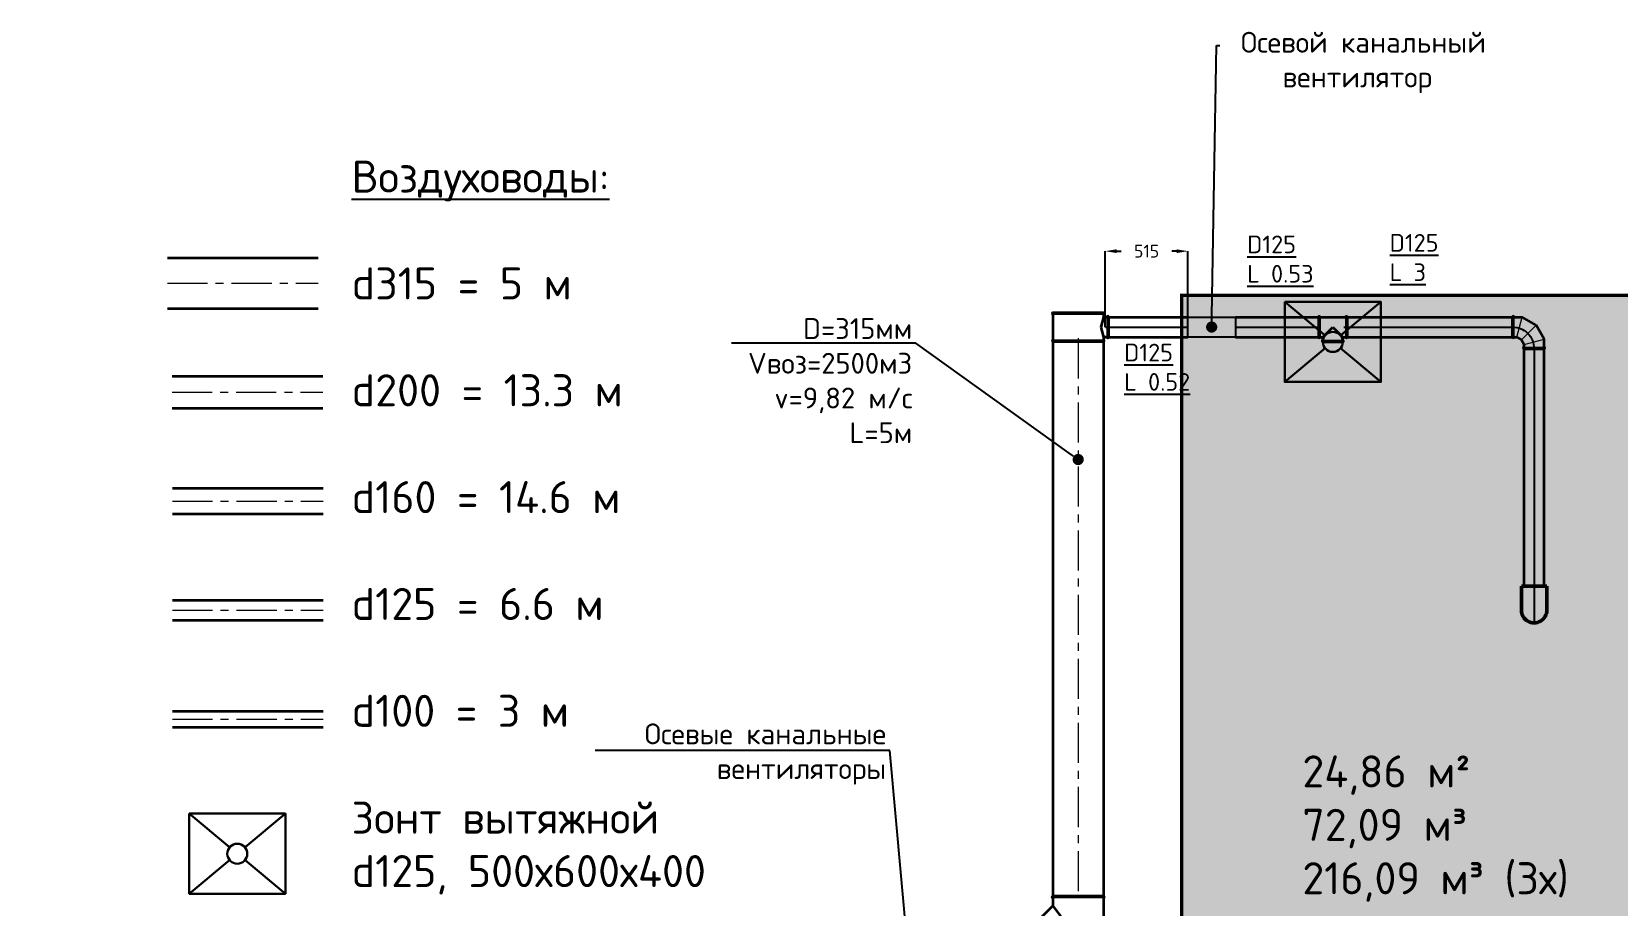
# Model space of a CAD drawing. Header units: metres. Extents: x -2077 to 53851, y -33309 to 16054.
# Drawn here: x 4878 to 14780, y -10954 to -5496 of the extents above; entities that cross this region are included whole.
import ezdxf
from ezdxf import colors
from ezdxf.entities.mleader import LeaderData, LeaderLine
from ezdxf.math import Vec2, Vec3

# ---------------------------------------------------------------- set-up
doc = ezdxf.new("R2010")
doc.units = ezdxf.units.M
doc.linetypes.add('CENTER', pattern=[2, 1.25, -0.25, 0.25, -0.25])
for name, color, linetype, lineweight in [('Fasonina KRUGLIE', 152, 'Continuous', 9), ('OV', 7, 'Continuous', 9), ('Вытяжка', 152, 'Continuous', 50)]:
    doc.layers.add(name, color=color, linetype=linetype, lineweight=lineweight)
for name, color, linetype in [('RV_Пвышенные', 65, 'Continuous'), ('RV_Размеры', 7, 'Continuous'), ('Стены', 252, 'Continuous')]:
    doc.layers.add(name, color=color, linetype=linetype)
doc.styles.add('Роман', font='isocpeur.ttf', dxfattribs={"height": 80})
doc.dimstyles.new('Роман', dxfattribs={"dimtxt": 130, "dimasz": 100, "dimexe": 0.18, "dimexo": 0.0625, "dimgap": 100, "dimtad": 0, "dimtih": 1, "dimtoh": 1, "dimdec": 0, "dimzin": 0, "dimdsep": 46, "dimtxsty": 'Роман', "dimcen": 0.09, "dimadec": 0, "dimazin": 0, "dimtfac": 1, "dimtdec": 0, "dimtofl": 0, "dimtmove": 0, "dimatfit": 3, "dimfxl": 1, "dimtolj": 1, "dimtzin": 0, "dimarcsym": 0})

# ---------------------------------------------------------------- blocks, each defined once
blk = doc.blocks.new('*D151')
at = {"layer": 'Defpoints', "color": 0, "transparency": 16777216}
for p in [(12093.5, -6865.5), (11578.5, -7339.1), (12093.5, -7339.1)]:
    blk.add_point(p, dxfattribs=at)
at = {"layer": 'RV_Размеры', "color": 0, "lineweight": -2, "transparency": 16777216}
for p, q in [((11578.5, -7339.1), (11578.5, -6865.4)), ((11648.5, -6865.5), (11678, -6865.5)), ((12023.5, -6865.5), (11994, -6865.5)), ((12093.5, -7339.1), (12093.5, -6865.4))]:
    blk.add_line(p, q, dxfattribs=at)
at = {"layer": 'RV_Размеры', "color": 0, "transparency": 16777216}
for points in [[(11648.5, -6853.9), (11648.5, -6877.2), (11578.5, -6865.5)], [(12023.5, -6853.9), (12023.5, -6877.2), (12093.5, -6865.5)]]:
    blk.add_solid(points, dxfattribs=at)
at = {"layer": 'RV_Размеры', "color": 0, "transparency": 16777216, "insert": (11836, -6865.5), "char_height": 80, "attachment_point": 5, "style": 'Роман', "bg_fill": 3, "box_fill_scale": 1.1, "bg_fill_color": 256, "bg_fill_true_color": 13158600, "bg_fill_transparency": 0}
blk.add_mtext('\\A1;515', dxfattribs=at)
blk = doc.blocks.new('*U569')
at = {"lineweight": 35}
for p, q in [((-1175, 157.5), (2325, 157.5)), ((-1175, -157.5), (2325, -157.5))]:
    blk.add_line(p, q, dxfattribs=at)
at = {"layer": 'OV', "linetype": 'CENTER', "ltscale": 200}
blk.add_line((-1175, 0), (2325, 0), dxfattribs=at)
blk = doc.blocks.new('_Dot')
at = {"color": 0, "linetype": 'ByBlock', "lineweight": -2}
blk.add_line((-0.5, 0), (-1, 0), dxfattribs=at)
at = {"color": 0, "linetype": 'ByBlock', "const_width": 0.5}
blk.add_lwpolyline([(-0.25, 0, 1), (0.25, 0, 1)], format="xyb", close=True, dxfattribs=at)
blk = doc.blocks.new('КТР2_45_315_200')
at = {"layer": 'Fasonina KRUGLIE', "lineweight": 35}
for p, q in [((236.8, 334.3), (60, 157.5)), ((385.3, 199.9), (243.8, 341.3)), ((0, -157.5), (0, 157.5)), ((10, 157.5), (60, 157.5)), ((60, 157.5), (141.4, 97.5)), ((141.4, 97.5), (342.8, 157.5)), ((378.2, 192.9), (342.8, 157.5)), ((342.8, 157.5), (392.8, 157.5)), ((402.8, -157.5), (402.8, 157.5)), ((10, -157.5), (392.8, -157.5))]:
    blk.add_line(p, q, dxfattribs=at)
at = {"layer": 'Fasonina KRUGLIE', "lineweight": 9}
for p, q in [((378.2, 192.9), (236.8, 334.3)), ((10, -157.5), (10, 157.5)), ((392.8, -157.5), (392.8, 157.5))]:
    blk.add_line(p, q, dxfattribs=at)
at = {"layer": 'Fasonina KRUGLIE', "lineweight": 35}
for centre, start, end in [((240.3, 337.8), 45, 225), ((381.7, 196.4), 225, 45), ((5, 157.5), 360, 180), ((397.8, 157.5), 0, 180), ((5, -157.5), 180, 360), ((397.8, -157.5), 180, 0)]:
    blk.add_arc(centre, 5, start, end, dxfattribs=at)
blk = doc.blocks.new('*U452')
at = {"layer": 'Fasonina KRUGLIE', "linetype": 'Continuous', "lineweight": 9, "rotation": 270}
blk.add_blockref('КТР2_45_315_200', (0, 0), dxfattribs=at)
blk = doc.blocks.new('КТР1_315_125')
at = {"layer": 'Fasonina KRUGLIE', "lineweight": 35}
for p, q in [((0, -157.5), (0, 157.5)), ((10, 157.5), (27.5, 157.5)), ((27.5, 190), (152.5, 190)), ((27.5, 190), (152.5, 190)), ((27.5, 180), (27.5, 157.5)), ((27.5, 157.5), (90, 141.7)), ((90, 141.7), (152.5, 157.5)), ((152.5, 180), (152.5, 157.5)), ((152.5, 157.5), (170, 157.5)), ((180, -157.1), (180, 157.9)), ((180, 157.5), (180, 157.5)), ((10, -157.5), (170, -157.5)), ((180, -157.5), (180, -157.5))]:
    blk.add_line(p, q, dxfattribs=at)
at = {"layer": 'Fasonina KRUGLIE', "lineweight": 9}
for p, q in [((10, -157.5), (10, 157.5)), ((27.5, 180), (152.5, 180)), ((170, -157.1), (170, 157.9))]:
    blk.add_line(p, q, dxfattribs=at)
at = {"layer": 'Fasonina KRUGLIE', "lineweight": 35}
for centre, start, end in [((5, 157.5), 360, 180), ((27.5, 185), 90, 270), ((152.5, 185), 270, 90), ((175, 157.9), 360, 180), ((5, -157.5), 180, 360), ((175, -157.1), 180, 360)]:
    blk.add_arc(centre, 5, start, end, dxfattribs=at)
blk = doc.blocks.new('*U469')
at = {"layer": 'Fasonina KRUGLIE', "linetype": 'Continuous', "lineweight": 9, "rotation": 269.999975997645}
blk.add_blockref('КТР1_315_125', (0, 0), dxfattribs=at)
blk = doc.blocks.new('*U586')
at = {"lineweight": 35}
for p, q in [((-950, 62.5), (100, 62.5)), ((-950, -62.5), (100, -62.5))]:
    blk.add_line(p, q, dxfattribs=at)
at = {"layer": 'OV', "linetype": 'CENTER', "ltscale": 200}
blk.add_line((-950, 0), (100, 0), dxfattribs=at)
blk = doc.blocks.new('*U587')
at = {"lineweight": 35}
for p, q in [((-990, 62.5), (510, 62.5)), ((-990, -62.5), (510, -62.5))]:
    blk.add_line(p, q, dxfattribs=at)
at = {"layer": 'OV', "linetype": 'CENTER', "ltscale": 200}
blk.add_line((-990, 0), (510, 0), dxfattribs=at)
blk = doc.blocks.new('*U607')
at = {"lineweight": 35}
for p, q in [((-135, -62.5), (-135, 62.5)), ((-125, 62.5), (-74.8, 62.5)), ((12.3, 12.3), (-74.8, 62.5)), ((62.5, -74.8), (12.3, 12.3)), ((-125, -62.5), (-108.3, -62.5)), ((-108.3, -62.5), (-79.2, -79.2)), ((-79.2, -79.2), (-62.5, -108.3)), ((62.5, -125), (62.5, -74.8)), ((-62.5, -125), (-62.5, -108.3)), ((-62.5, -135), (62.5, -135))]:
    blk.add_line(p, q, dxfattribs=at)
for p, q in [((-125, -62.5), (-125, 62.5)), ((-108.3, -62.5), (-74.8, 62.5)), ((-79.2, -79.2), (12.3, 12.3)), ((-62.5, -108.3), (62.5, -74.8)), ((-62.5, -125), (62.5, -125))]:
    blk.add_line(p, q)
for centre, start, end in [((-130, 62.5), 0, 180), ((-130, -62.5), 180, 0), ((-62.5, -130), 90, 270), ((62.5, -130), 270, 90)]:
    blk.add_arc(centre, 5, start, end, dxfattribs=at)
at = {"linetype": 'CENTER', "lineweight": 9, "ltscale": 50}
blk.add_arc((-135, -135), 135, 359.99991, 90.00021, dxfattribs=at)
blk = doc.blocks.new('*U619')
at = {"lineweight": 35}
for p, q in [((-395, 62.5), (120, 62.5)), ((-395, -62.5), (120, -62.5))]:
    blk.add_line(p, q, dxfattribs=at)
at = {"layer": 'OV', "linetype": 'CENTER', "ltscale": 200}
blk.add_line((-395, 0), (120, 0), dxfattribs=at)
blk = doc.blocks.new('*U667')
for p, q in [((-150, 79.5), (-150, -79.5)), ((0, 79.5), (-150, 79.5)), ((-150, -79.5), (0, -79.5))]:
    blk.add_line(p, q)
blk.add_arc((0, 0), 79.5, 270, 90)
blk = doc.blocks.new('*U671')
at = {"lineweight": 35}
for p, q in [((0, 157.5), (940, 157.5)), ((0, -157.5), (940, -157.5))]:
    blk.add_line(p, q, dxfattribs=at)
at = {"layer": 'OV', "linetype": 'CENTER', "ltscale": 200}
blk.add_line((0, 0), (940, 0), dxfattribs=at)
blk = doc.blocks.new('*U672')
at = {"lineweight": 35}
for p, q in [((0, 100), (940, 100)), ((0, -100), (940, -100))]:
    blk.add_line(p, q, dxfattribs=at)
at = {"layer": 'OV', "linetype": 'CENTER', "ltscale": 200}
blk.add_line((0, 0), (940, 0), dxfattribs=at)
blk = doc.blocks.new('*U673')
at = {"lineweight": 35}
for p, q in [((0, 80), (940, 80)), ((0, -80), (940, -80))]:
    blk.add_line(p, q, dxfattribs=at)
at = {"layer": 'OV', "linetype": 'CENTER', "ltscale": 200}
blk.add_line((0, 0), (940, 0), dxfattribs=at)
blk = doc.blocks.new('*U674')
at = {"lineweight": 35}
for p, q in [((0, 62.5), (940, 62.5)), ((0, -62.5), (940, -62.5))]:
    blk.add_line(p, q, dxfattribs=at)
at = {"layer": 'OV', "linetype": 'CENTER', "ltscale": 200}
blk.add_line((0, 0), (940, 0), dxfattribs=at)
blk = doc.blocks.new('*U675')
at = {"lineweight": 35}
for p, q in [((0, 50), (940, 50)), ((0, -50), (940, -50))]:
    blk.add_line(p, q, dxfattribs=at)
at = {"layer": 'OV', "linetype": 'CENTER', "ltscale": 200}
blk.add_line((0, 0), (940, 0), dxfattribs=at)
blk = doc.blocks.new('КТР1_125_125')
at = {"layer": 'Fasonina KRUGLIE', "lineweight": 35}
for p, q in [((0, -62.4), (0, 62.6)), ((27.5, 62.6), (10, 62.6)), ((152.5, 92.6), (27.5, 92.6)), ((27.5, 82.6), (27.5, 62.6)), ((90, 0), (27.5, 62.6)), ((152.5, 62.6), (90, 0)), ((152.5, 82.6), (152.5, 62.6)), ((170, 62.6), (152.5, 62.6)), ((180, -62.4), (180, 62.6)), ((170, -62.4), (10, -62.4))]:
    blk.add_line(p, q, dxfattribs=at)
at = {"layer": 'Fasonina KRUGLIE', "lineweight": 9}
for p, q in [((10, -62.4), (10, 62.6)), ((152.5, 82.6), (27.5, 82.6)), ((170, -62.4), (170, 62.6))]:
    blk.add_line(p, q, dxfattribs=at)
at = {"layer": 'Fasonina KRUGLIE', "lineweight": 35}
for centre, start, end in [((5, 62.6), 0, 180), ((27.5, 87.6), 90, 270), ((152.5, 87.6), 270, 90), ((175, 62.6), 0, 180), ((5, -62.4), 180, 0), ((175, -62.4), 180, 0)]:
    blk.add_arc(centre, 5, start, end, dxfattribs=at)
blk = doc.blocks.new('*U689')
at = {"layer": 'Fasonina KRUGLIE', "linetype": 'Continuous', "lineweight": 9, "rotation": 269.999975997645}
blk.add_blockref('КТР1_125_125', (0, 0), dxfattribs=at)
blk = doc.blocks.new('*U690')
at = {"lineweight": 35}
for p, q in [((-425, 62.5), (100, 62.5)), ((-425, -62.5), (100, -62.5))]:
    blk.add_line(p, q, dxfattribs=at)
at = {"layer": 'OV', "linetype": 'CENTER', "ltscale": 200}
blk.add_line((-425, 0), (100, 0), dxfattribs=at)

msp = doc.modelspace()

# ---------------------------------------------------------------- hatches: boundary and pattern name
at = {"layer": 'RV_Пвышенные', "true_color": 0xc7c8ca, "transparency": 33554470}
h = msp.add_hatch(color=9, dxfattribs=at)
h.dxf.hatch_style = 1
h.paths.add_polyline_path([(10091.5054, -13633.3598), (10539.5054, -13188.649), (10786.265, -13188.649), (10786.265, -12115.3598), (4866.5054, -12115.3598), (4866.5054, -13108.8328), (4716.5566, -13108.8328), (4732.3411, -14289.0936), (4866.5054, -14289.0936), (4866.5054, -17501.3598), (9625.5054, -17501.3598), (9625.5054, -16951.3598), (10091.5054, -16951.3598)])
h.paths.add_polyline_path([(16287.5054, -8510.649), (18683.5054, -8510.649), (18683.5054, -7140.649), (12054.5054, -7140.649), (12054.5054, -11429.649), (12186.5054, -11429.649), (12186.5054, -11728.2596), (13601.5054, -11728.2596), (13601.5054, -11429.649), (16287.5054, -11429.649)])
h.paths.add_polyline_path([(12189.9802, -14893.3148), (11053.6006, -14893.3148), (11053.6006, -16306.5493), (12189.9802, -16306.5493)])

# ---------------------------------------------------------------- linework, layer by layer
at = {"layer": 'RV_Пвышенные', "flags": 128}
msp.add_lwpolyline([(12390.851, -7339.1358), (12916.4477, -7339.2718)], dxfattribs=at)
msp.add_lwpolyline([(13067.5469, -7339.1358), (14117.5469, -7339.1358, -0.418396007), (14254.5053, -7474.1359), (14254.5054, -9185.1508)], format="xyb", dxfattribs=at)
at = {"layer": 'Вытяжка', "color": 155, "lineweight": 30, "true_color": 0x2c72b5}
for points in [[(12698.4061, -7181.7719), (12698.4061, -7681.7719), (13298.4061, -7681.7719), (13298.4061, -7181.7719)], [(5860.7657, -10376.0335), (5860.7657, -10876.0335), (6460.7657, -10876.0335), (6460.7657, -10376.0335)]]:
    msp.add_lwpolyline(points, close=True, dxfattribs=at)
for points in [[(12698.4061, -7181.7719), (12950.3922, -7391.7604)], [(13298.4061, -7181.7719), (13046.4199, -7391.7604)], [(12950.3922, -7471.7834), (12698.4061, -7681.7719)], [(13046.4199, -7471.7834), (13298.4061, -7681.7719)], [(5860.7657, -10376.0335), (6112.7519, -10586.022)], [(6460.7657, -10376.0335), (6208.7796, -10586.022)], [(6112.7519, -10666.045), (5860.7657, -10876.0335)], [(6208.7796, -10666.045), (6460.7657, -10876.0335)]]:
    msp.add_lwpolyline(points, dxfattribs=at)
for centre in [(12998.4061, -7431.7719), (6160.7657, -10626.0335)]:
    msp.add_circle(centre, 62.5, dxfattribs=at)
at = {"layer": 'Стены', "color": 250, "flags": 128}
msp.add_lwpolyline([(12186.5054, -11728.2596, 20, 20, 0), (12186.5054, -11429.649, 20, 20, 0), (12054.5054, -11429.649, 20, 20, 0), (12054.5054, -7140.649, 20, 20, 0), (18683.5054, -7140.649, 20, 20, 0), (18683.5054, -8510.649, 20, 20, 0), (16287.5054, -8510.649, 20, 20, 0), (16287.5054, -11429.649, 20, 20, 0), (13601.5054, -11429.649, 20, 20, 0), (13601.5054, -11728.2596, 20, 20, 0)], format="xyseb", close=True, dxfattribs=at)

# ---------------------------------------------------------------- block references
at = {"layer": 'Fasonina KRUGLIE', "linetype": 'Continuous', "lineweight": 9, "rotation": 270}
msp.add_blockref('*U689', (13088.4062, -7339.1358), dxfattribs=at)
at = {"layer": 'Fasonina KRUGLIE', "linetype": 'Continuous', "lineweight": 9}
msp.add_blockref('*U607', (14254.5054, -7339.1358), dxfattribs=at)
at = {"layer": 'Fasonina KRUGLIE', "linetype": 'Continuous', "lineweight": 9, "xscale": -1}
msp.add_blockref('*U452', (11408.7969, -10891.944), dxfattribs=at)
at = {"layer": 'Вытяжка', "color": 1, "lineweight": 9}
for name, p in [('*U671', (5725.2855, -7065.3586)), ('*U690', (12816.4477, -7339.2718)), ('*U586', (14017.5469, -7339.1358)), ('*U672', (5754.3089, -7744.7389)), ('*U673', (5756.6405, -8424.9971)), ('*U674', (5756.6405, -9105.2552)), ('*U675', (5756.6405, -9785.5134))]:
    msp.add_blockref(name, p, dxfattribs=at)
for name, p, rotation in [('*U569', (11408.7969, -8584.3712), 270), ('*U587', (14254.5054, -7965.6508), 90)]:
    msp.add_blockref(name, p, dxfattribs=dict(at, rotation=rotation))
at = {"layer": 'Вытяжка', "color": 1, "lineweight": 9, "zscale": -1, "rotation": 270}
msp.add_blockref('*U667', (14254.5054, -9105.6508), dxfattribs=at)

# ---------------------------------------------------------------- texts
at = {"layer": 'RV_Пвышенные', "color": 0, "char_height": 200, "attachment_point": 1, "style": 'Роман'}
for s, width, insert in [('{\\fISOCPEUR|b1|i0|c204|p34;\\LВоздуховоды:\\P}\\Pd315 = 5 м\\P\\Pd200 = 13.3 м\\P\\Pd160 = 14.6 м\\P\\Pd125 = 6.6 м\\P\\Pd100 = 3 м\\P\\PЗонт вытяжной\\Pd125, 500х600х400', 2713.546817, (6874.1013, -6300.1763)), ('24,86 м²\\P72,09 м³\\P216,09 м³ (3х)', 1981.252638, (12808.2163, -10012.3822))]:
    msp.add_mtext_dynamic_manual_height_columns(s, width=width, gutter_width=500, heights=[0], dxfattribs=dict(at, insert=insert))
at = {"layer": 'RV_Пвышенные', "color": 155, "true_color": 0x2c72b5, "char_height": 110, "attachment_point": 1, "style": 'Роман'}
for s, insert in [('{\\fISOCPEUR|b1|i0|c204|p34;\\LD125\\PL 0.53}', (12463.556, -6768.0855)), ('{\\fISOCPEUR|b1|i0|c204|p34;\\LD125\\PL 3}', (13353.1847, -6758.4184)), ('{\\fISOCPEUR|b1|i0|c204|p34;\\LD125\\PL 0.52}', (11695.8868, -7443.1478))]:
    msp.add_mtext_dynamic_manual_height_columns(s, width=2713.546817, gutter_width=500, heights=[0], dxfattribs=dict(at, insert=insert))

# ---------------------------------------------------------------- leaders
at = {"layer": 'RV_Размеры', "color": 1}
ml = msp.add_multileader_mtext('Standard', dxfattribs=at)
ml.set_content('\\pxi-2,l3,t3;Осевой канальный вентилятор', color=1, style='Роман')
ml.set_leader_properties()
ml.set_arrow_properties(name='DOT')
ml.build(insert=Vec2(0, 0))
ml.multileader.update_dxf_attribs({"text_right_attachment_type": 6, "dogleg_length": 20, "arrow_head_size": 70})
ctx = ml.context
ctx.base_point, ctx.char_height, ctx.arrow_head_size, ctx.plane_origin = Vec3(12292.3331, -5581.3688), 130, 70, Vec3(12192.014, -7181.8577)
ctx.right_attachment = 6
notes = []
notes.append((ctx, [(0, (1, 1, 0), (12272.3331, -5581.3688), (1, 0), 20, [(0, [(12242.1919, -7339.1358)], 0, [])])]))
ctx.mtext.insert, ctx.mtext.width, ctx.mtext.flow_direction = Vec3(12294.3331, -5496.8688), 1797.720405, 5
ml = msp.add_multileader_mtext('Standard', dxfattribs=at)
ml.set_content('\\pxi-2,l3,t3;D=315мм\\PVвоз=2500м3\\Pv=9,82 м/с\\PL=5м', color=1, style='Роман')
ml.set_leader_properties()
ml.set_arrow_properties(name='DOT')
ml.build(insert=Vec2(0, 0))
ml.multileader.update_dxf_attribs({"text_right_attachment_type": 6, "dogleg_length": 20, "arrow_head_size": 70})
ctx = ml.context
ctx.base_point, ctx.char_height, ctx.arrow_head_size, ctx.plane_origin = Vec3(9363.4746, -7348.4237), 130, 70, Vec3(11359.0205, -8008.662)
ctx.right_attachment, ctx.text_align_type = 6, 2
notes.append((ctx, [(1, (1, 1, 0), (10394.9746, -7439.4237), (-1, 0), 20, [(0, [(11409.1984, -8165.9401)], 0, [])])]))
ctx.mtext.insert, ctx.mtext.width, ctx.mtext.alignment, ctx.mtext.flow_direction = Vec3(10372.9746, -7283.4237), 1508.335575, 3, 5
ml = msp.add_multileader_mtext('Standard', dxfattribs=at)
ml.set_content('\\pxi-2,l3,t3;Осевые канальные вентиляторы', color=1, style='Роман')
ml.set_leader_properties()
ml.set_arrow_properties(name='DOT')
ml.build(insert=Vec2(0, 0))
ml.multileader.update_dxf_attribs({"text_right_attachment_type": 6, "dogleg_length": 20, "arrow_head_size": 70})
ctx = ml.context
ctx.base_point, ctx.char_height, ctx.arrow_head_size, ctx.plane_origin = Vec3(8739.8068, -9897.6113), 130, 70, Vec3(11358.6167, -11513.5087)
ctx.right_attachment, ctx.text_align_type = 6, 2
notes.append((ctx, [(1, (1, 1, 0), (10232.8068, -9982.1113), (-1, 0), 20, [(1, [(11408.7946, -11670.7868), (10388.736, -11684.3712)], 0, [])])]))
ctx.mtext.insert, ctx.mtext.width, ctx.mtext.alignment, ctx.mtext.flow_direction = Vec3(10210.8068, -9813.1113), 1797.720405, 3, 5
for ctx, leaders in notes:
    for number, flags, end, landing, length, lines in leaders:
        leader = LeaderData()
        leader.index, (leader.has_last_leader_line, leader.has_dogleg_vector, leader.attachment_direction) = number, flags
        leader.last_leader_point, leader.dogleg_vector, leader.dogleg_length = Vec3(end), Vec3(landing), length
        for number, points, colour, breaks in lines:
            line = LeaderLine()
            line.index, line.vertices, line.color, line.breaks = number, Vec3.list(points), colors.encode_raw_color(colour), breaks
            leader.lines.append(line)
        ctx.leaders.append(leader)

# ---------------------------------------------------------------- next in the draw order: dimensions: what is measured, and where the dimension line sits
dim = msp.add_linear_dim(base=(12093.5329, -6865.5462), p1=(11578.5329, -7339.1358), p2=(12093.5329, -7339.1358), angle=0, dimstyle='Роман', override={"dimtxt": 110, "dimasz": 70, "dimgap": 90, "dimtfill": 1, "dimtfillclr": 7}, dxfattribs=at)
dim.commit()
dim.dimension.update_dxf_attribs({"geometry": '*D151', "text_midpoint": (11836.0329, -6865.5462), "dimtype": 161})

# ---------------------------------------------------------------- next in the draw order: hatches: boundary and pattern name
at = {"layer": 'RV_Пвышенные', "true_color": 0x7aafdf}
h = msp.add_hatch(color=143, dxfattribs=at)
h.dxf.hatch_style = 1
h.paths.add_polyline_path([(12390.851, -7276.6358), (12093.5329, -7276.6358), (12093.5329, -7339.1358), (12390.851, -7339.1358)])
h.paths.add_polyline_path([(12390.851, -7339.1358), (12093.5329, -7339.1358), (12093.5329, -7401.6358), (12390.851, -7401.6358)])

# ---------------------------------------------------------------- next in the draw order: linework, layer by layer
at = {"layer": 'RV_Пвышенные'}
msp.add_lwpolyline([(12093.5329, -7276.6358), (12390.851, -7276.6358), (12390.851, -7401.6358), (12093.5329, -7401.6358)], close=True, dxfattribs=at)
at = {"layer": 'RV_Пвышенные', "flags": 128}
msp.add_lwpolyline([(11578.5329, -7339.1358), (12093.5329, -7339.1358)], dxfattribs=at)

# ---------------------------------------------------------------- next in the draw order: block references
at = {"layer": 'Fasonina KRUGLIE', "linetype": 'Continuous', "lineweight": 9}
msp.add_blockref('*U469', (11408.7969, -7249.1357), dxfattribs=at)
at = {"layer": 'Вытяжка', "color": 1, "lineweight": 9}
msp.add_blockref('*U619', (11973.5329, -7339.1358), dxfattribs=at)

doc.saveas('drawing.dxf')
